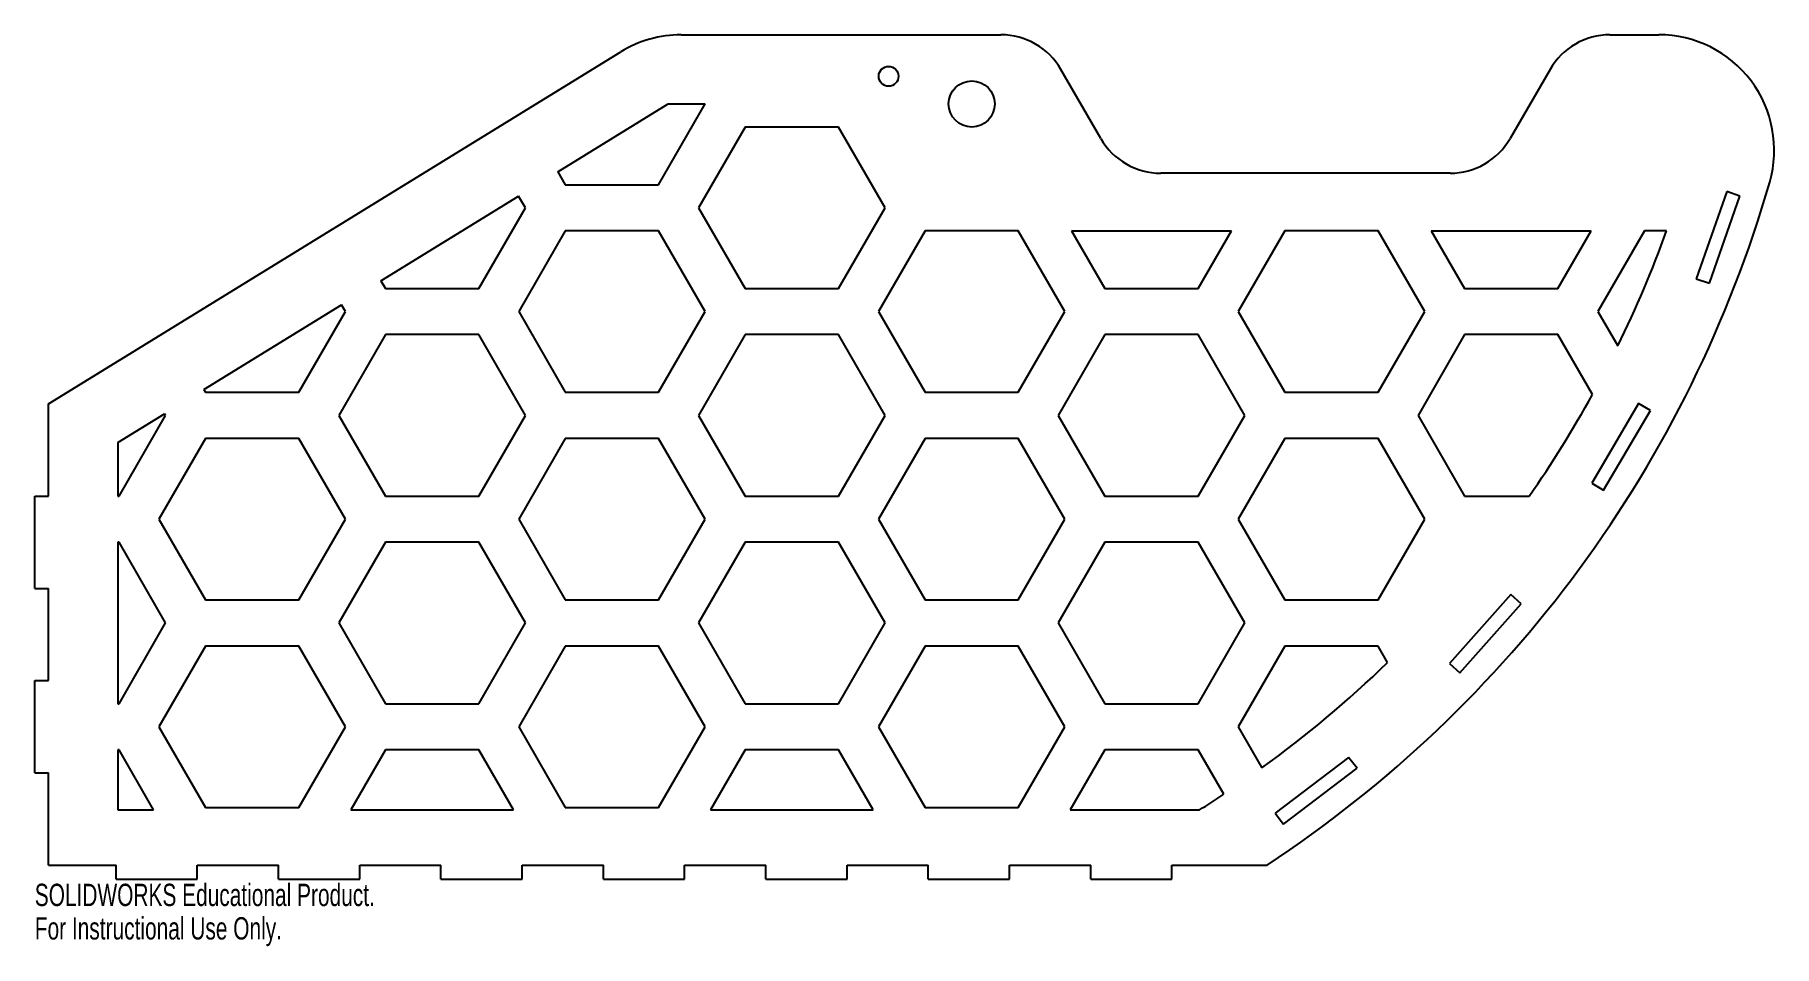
# Model space of a CAD drawing. Header units: millimetres. Extents: x -193 to 184, y -108 to 90.
import ezdxf

# ---------------------------------------------------------------- set-up
doc = ezdxf.new("R2010")
doc.units = ezdxf.units.MM
doc.styles.add('SLDTEXTSTYLE0', font='TXT', dxfattribs={"width": 0.7})

msp = doc.modelspace()

# ---------------------------------------------------------------- linework, layer by layer
at = {"color": 7, "linetype": 'Continuous', "lineweight": 25}
for p, q in [((-52.92, 90), (16.34, 90)), ((148.3, 90), (158.89, 90)), ((-190, 10), (-66.03, 86.29)), ((37.99, 67.5), (29.33, 82.5)), ((135.31, 82.5), (126.65, 67.5)), ((-79.66, 60.29), (-55.75, 75)), ((-57.84, 57.5), (-47.74, 75)), ((-55.75, 75), (-47.74, 75)), ((-39.07, 70), (-49.18, 52.5)), ((-18.87, 70), (-39.07, 70)), ((-8.76, 52.5), (-18.87, 70)), ((-79.66, 60.29), (-78.05, 57.5)), ((-78.05, 57.5), (-57.84, 57.5)), ((113.66, 60), (50.98, 60)), ((-118, 36.7), (-88.18, 55.05)), ((-86.71, 52.5), (-88.18, 55.05)), ((173.63, 56.01), (167.01, 37.13)), ((169.85, 36.14), (176.46, 55.01)), ((176.46, 55.01), (173.63, 56.01)), ((-96.81, 35), (-86.71, 52.5)), ((-49.18, 52.5), (-39.07, 35)), ((-18.87, 35), (-8.76, 52.5)), ((-78.05, 47.5), (-88.15, 30)), ((-57.84, 47.5), (-78.05, 47.5)), ((-47.74, 30), (-57.84, 47.5)), ((-0.1, 47.5), (-10.21, 30)), ((20.1, 47.5), (-0.1, 47.5)), ((30.21, 30), (20.1, 47.5)), ((31.65, 47.5), (38.87, 35)), ((31.65, 47.5), (66.29, 47.5)), ((59.07, 35), (66.29, 47.5)), ((77.84, 47.5), (67.74, 30)), ((98.05, 47.5), (77.84, 47.5)), ((108.15, 30), (98.05, 47.5)), ((109.59, 47.5), (116.81, 35)), ((109.59, 47.5), (144.23, 47.5)), ((137.02, 35), (144.23, 47.5)), ((155.78, 47.5), (145.68, 30)), ((160.57, 47.5), (155.78, 47.5)), ((-118, 36.7), (-117.02, 35)), ((-117.02, 35), (-96.81, 35)), ((-39.07, 35), (-18.87, 35)), ((38.87, 35), (59.07, 35)), ((116.81, 35), (137.02, 35)), ((167.01, 37.13), (169.85, 36.14)), ((-156.34, 13.1), (-126.52, 31.45)), ((-125.68, 30), (-126.52, 31.45)), ((-135.78, 12.5), (-125.68, 30)), ((-88.15, 30), (-78.05, 12.5)), ((-57.84, 12.5), (-47.74, 30)), ((-10.21, 30), (-0.1, 12.5)), ((20.1, 12.5), (30.21, 30)), ((67.74, 30), (77.84, 12.5)), ((98.05, 12.5), (108.15, 30)), ((145.68, 30), (149.98, 22.55)), ((-117.02, 25), (-127.12, 7.5)), ((-96.81, 25), (-117.02, 25)), ((-86.71, 7.5), (-96.81, 25)), ((-39.07, 25), (-49.18, 7.5)), ((-18.87, 25), (-39.07, 25)), ((-8.76, 7.5), (-18.87, 25)), ((38.87, 25), (28.76, 7.5)), ((59.07, 25), (38.87, 25)), ((69.18, 7.5), (59.07, 25)), ((116.81, 25), (106.71, 7.5)), ((137.02, 25), (116.81, 25)), ((144.5, 12.03), (137.02, 25)), ((-156.34, 13.1), (-155.99, 12.5)), ((-155.99, 12.5), (-135.78, 12.5)), ((-78.05, 12.5), (-57.84, 12.5)), ((-0.1, 12.5), (20.1, 12.5)), ((77.84, 12.5), (98.05, 12.5)), ((-190, -10), (-190, 10)), ((-175, 1.62), (-164.86, 7.86)), ((-164.65, 7.5), (-164.86, 7.86)), ((154.46, 10.05), (144.34, -7.19)), ((146.92, -8.71), (157.05, 8.54)), ((157.05, 8.54), (154.46, 10.05)), ((-174.75, -10), (-164.65, 7.5)), ((-127.12, 7.5), (-117.02, -10)), ((-96.81, -10), (-86.71, 7.5)), ((-49.18, 7.5), (-39.07, -10)), ((-18.87, -10), (-8.76, 7.5)), ((28.76, 7.5), (38.87, -10)), ((59.07, -10), (69.18, 7.5)), ((106.71, 7.5), (116.81, -10)), ((-175, 1.62), (-175, -10)), ((-155.99, 2.5), (-166.09, -15)), ((-135.78, 2.5), (-155.99, 2.5)), ((-125.68, -15), (-135.78, 2.5)), ((-78.05, 2.5), (-88.15, -15)), ((-57.84, 2.5), (-78.05, 2.5)), ((-47.74, -15), (-57.84, 2.5)), ((-0.1, 2.5), (-10.21, -15)), ((20.1, 2.5), (-0.1, 2.5)), ((30.21, -15), (20.1, 2.5)), ((77.84, 2.5), (67.74, -15)), ((98.05, 2.5), (77.84, 2.5)), ((108.15, -15), (98.05, 2.5)), ((144.34, -7.19), (146.92, -8.71)), ((-193, -10), (-190, -10)), ((-193, -30), (-193, -10)), ((-175, -10), (-174.75, -10)), ((-117.02, -10), (-96.81, -10)), ((-39.07, -10), (-18.87, -10)), ((38.87, -10), (59.07, -10)), ((116.81, -10), (130.8, -10)), ((-166.09, -15), (-155.99, -32.5)), ((-135.78, -32.5), (-125.68, -15)), ((-88.15, -15), (-78.05, -32.5)), ((-57.84, -32.5), (-47.74, -15)), ((-10.21, -15), (-0.1, -32.5)), ((20.1, -32.5), (30.21, -15)), ((67.74, -15), (77.84, -32.5)), ((98.05, -32.5), (108.15, -15)), ((-175, -20), (-175, -55)), ((-174.75, -20), (-175, -20)), ((-164.65, -37.5), (-174.75, -20)), ((-117.02, -20), (-127.12, -37.5)), ((-96.81, -20), (-117.02, -20)), ((-86.71, -37.5), (-96.81, -20)), ((-39.07, -20), (-49.18, -37.5)), ((-18.87, -20), (-39.07, -20)), ((-8.76, -37.5), (-18.87, -20)), ((38.87, -20), (28.76, -37.5)), ((59.07, -20), (38.87, -20)), ((69.18, -37.5), (59.07, -20)), ((-193, -30), (-190, -30)), ((-190, -50), (-190, -30)), ((-155.99, -32.5), (-135.78, -32.5)), ((-78.05, -32.5), (-57.84, -32.5)), ((-0.1, -32.5), (20.1, -32.5)), ((77.84, -32.5), (98.05, -32.5)), ((126.8, -31.34), (113.54, -46.31)), ((115.78, -48.3), (129.05, -33.33)), ((129.05, -33.33), (126.8, -31.34)), ((-174.75, -55), (-164.65, -37.5)), ((-127.12, -37.5), (-117.02, -55)), ((-96.81, -55), (-86.71, -37.5)), ((-49.18, -37.5), (-39.07, -55)), ((-18.87, -55), (-8.76, -37.5)), ((28.76, -37.5), (38.87, -55)), ((59.07, -55), (69.18, -37.5)), ((-155.99, -42.5), (-166.09, -60)), ((-135.78, -42.5), (-155.99, -42.5)), ((-125.68, -60), (-135.78, -42.5)), ((-78.05, -42.5), (-88.15, -60)), ((-57.84, -42.5), (-78.05, -42.5)), ((-47.74, -60), (-57.84, -42.5)), ((-0.1, -42.5), (-10.21, -60)), ((20.1, -42.5), (-0.1, -42.5)), ((30.21, -60), (20.1, -42.5)), ((77.84, -42.5), (67.74, -60)), ((98.05, -42.5), (77.84, -42.5)), ((100.11, -46.07), (98.05, -42.5)), ((113.54, -46.31), (115.78, -48.3)), ((-193, -50), (-190, -50)), ((-193, -70), (-193, -50)), ((-175, -55), (-174.75, -55)), ((-117.02, -55), (-96.81, -55)), ((-39.07, -55), (-18.87, -55)), ((38.87, -55), (59.07, -55)), ((-166.09, -60), (-155.99, -77.5)), ((-135.78, -77.5), (-125.68, -60)), ((-88.15, -60), (-78.05, -77.5)), ((-57.84, -77.5), (-47.74, -60)), ((-10.21, -60), (-0.1, -77.5)), ((20.1, -77.5), (30.21, -60)), ((67.74, -60), (72.88, -68.91)), ((-175, -65), (-175, -78)), ((-174.75, -65), (-175, -65)), ((-167.25, -78), (-174.75, -65)), ((-117.02, -65), (-124.52, -78)), ((-96.81, -65), (-117.02, -65)), ((-89.3, -78), (-96.81, -65)), ((-39.07, -65), (-46.58, -78)), ((-18.87, -65), (-39.07, -65)), ((-11.36, -78), (-18.87, -65)), ((38.87, -65), (31.36, -78)), ((59.07, -65), (38.87, -65)), ((64.63, -74.62), (59.07, -65)), ((91.67, -66.62), (75.77, -78.75)), ((93.49, -69), (91.67, -66.62)), ((-193, -70), (-190, -70)), ((-190, -90), (-190, -70)), ((77.59, -81.13), (93.49, -69)), ((-175, -78), (-167.25, -78)), ((-155.99, -77.5), (-135.78, -77.5)), ((-124.52, -78), (-89.3, -78)), ((-78.05, -77.5), (-57.84, -77.5)), ((-46.58, -78), (-11.36, -78)), ((-0.1, -77.5), (20.1, -77.5)), ((31.36, -78), (59.38, -78)), ((75.77, -78.75), (77.59, -81.13)), ((-190, -90), (-175.4, -90)), ((-175.4, -93), (-175.4, -90)), ((-157.8, -93), (-157.8, -90)), ((-157.8, -90), (-140.2, -90)), ((-140.2, -93), (-140.2, -90)), ((-122.6, -93), (-122.6, -90)), ((-122.6, -90), (-105, -90)), ((-105, -93), (-105, -90)), ((-87.4, -93), (-87.4, -90)), ((-87.4, -90), (-69.8, -90)), ((-69.8, -93), (-69.8, -90)), ((-52.2, -93), (-52.2, -90)), ((-52.2, -90), (-34.6, -90)), ((-34.6, -93), (-34.6, -90)), ((-17, -93), (-17, -90)), ((-17, -90), (0.6, -90)), ((0.6, -93), (0.6, -90)), ((18.2, -93), (18.2, -90)), ((18.2, -90), (35.8, -90)), ((35.8, -93), (35.8, -90)), ((53.4, -93), (53.4, -90)), ((53.4, -90), (74, -90)), ((-175.4, -93), (-157.8, -93)), ((-140.2, -93), (-122.6, -93)), ((-105, -93), (-87.4, -93)), ((-69.8, -93), (-52.2, -93)), ((-34.6, -93), (-17, -93)), ((0.6, -93), (18.2, -93)), ((35.8, -93), (53.4, -93))]:
    msp.add_line(p, q, dxfattribs=at)
for centre, radius in [((-8, 81), 2.15), ((10, 75), 5)]:
    msp.add_circle(centre, radius, dxfattribs=at)
for centre, radius, start, end in [((-52.92, 65), 25, 90, 121.6075), ((16.34, 75), 15, 30, 90), ((148.3, 75), 15, 90, 150), ((158.89, 65), 25, 343.9417, 90), ((50.98, 75), 15, 210, 270), ((113.66, 75), 15, 270, 330), ((-71.98, 131.45), 265.24, 303.3925, 343.9417), ((-71.98, 131.45), 247.24, 333.8646, 340.1496), ((-71.98, 131.45), 247.24, 325.1009, 331.1169), ((-71.98, 131.45), 247.24, 305.8664, 314.1093), ((-71.98, 131.45), 247.24, 302.0949, 303.541)]:
    msp.add_arc(centre, radius, start, end, dxfattribs=at)

# ---------------------------------------------------------------- texts
at = {"color": 7, "linetype": 'Continuous', "char_height": 4.8336, "attachment_point": 1, "style": 'SLDTEXTSTYLE0'}
for s, insert in [('SOLIDWORKS Educational Product.', (-193, -94.02)), ('For Instructional Use Only.', (-193, -101.27))]:
    msp.add_mtext(s, dxfattribs=dict(at, insert=insert))

doc.saveas('drawing.dxf')
